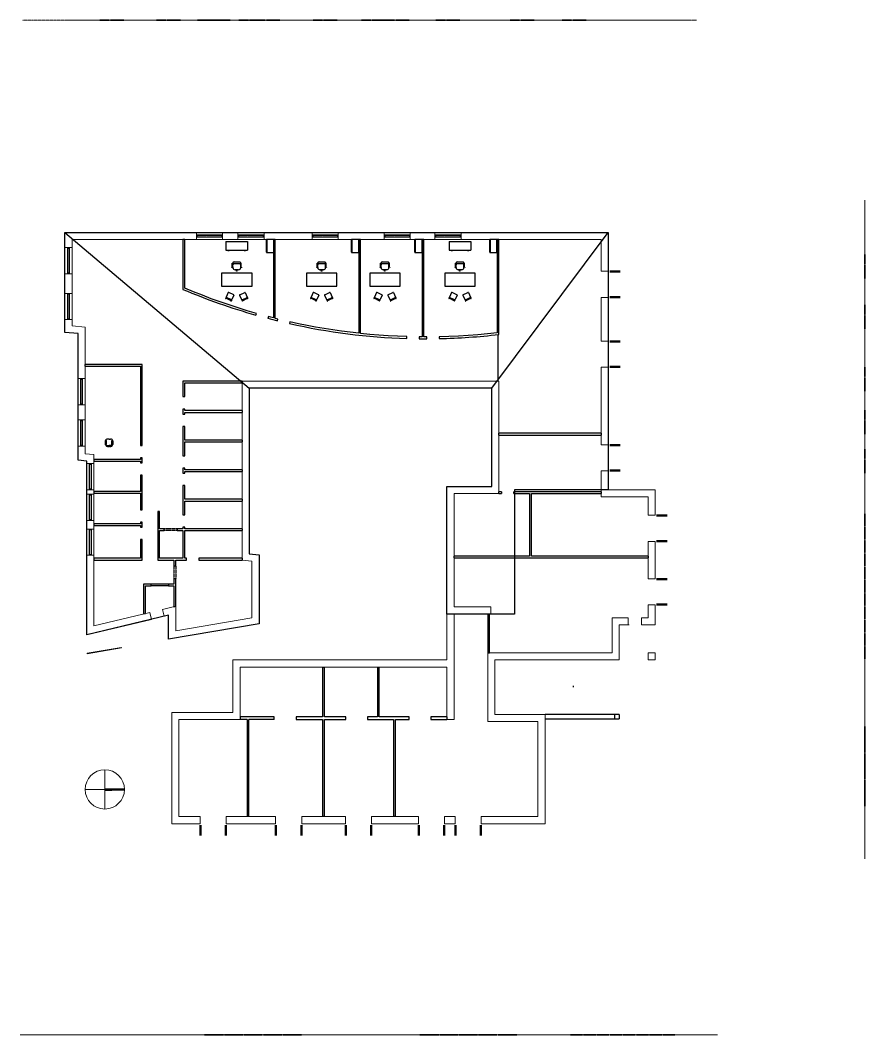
# Model space of a CAD drawing. Header units: inches. Extents: x -3048 to 2593, y -3508 to 2302.
# Drawn here: x -1662 to 660, y -487 to 2302 of the extents above; entities that cross this region are included whole.
import ezdxf

# ---------------------------------------------------------------- set-up
doc = ezdxf.new("R2010")
doc.units = ezdxf.units.IN
doc.header["$MEASUREMENT"] = 0
doc.linetypes.add('Dash 1_16_', pattern=[0.125, 0.0625, -0.0625])
doc.linetypes.add('Overhead', pattern=[0.15625, 0.09375, -0.0625])
for name, color, linetype, lineweight in [('A-AREA', 32, 'Continuous', 30), ('A-DOOR', 31, 'Continuous', 30), ('A-DOOR-FRAM', 31, 'Continuous', 13), ('A-DOOR-GLAZ', 31, 'Continuous', 50), ('A-FLOR-HRAL', 11, 'Continuous', 9), ('A-GENM', 13, 'Continuous', 30), ('A-GLAZ', 151, 'Continuous', 30), ('A-ROOF', 132, 'Continuous', 13), ('A-ROOF-OTLN', 132, 'Continuous', 9), ('A-WALL', 113, 'Continuous', 13), ('C-NORTH', 7, 'Continuous', 13), ('C-TOPO', 7, 'Dash 1_16_', 9), ('I-FURN', 30, 'Continuous', 30), ('I-WALL', 2, 'Continuous', 30), ('L-SITE-WALL', 31, 'Continuous', 30), ('S-STRS-MBND', 31, 'Continuous', 30)]:
    doc.layers.add(name, color=color, linetype=linetype, lineweight=lineweight)
doc.layers.get('A-DOOR').off()

# ---------------------------------------------------------------- blocks, each defined once
blk = doc.blocks.new('Opening-Arched - 36_ x 84_-103394-Level 1 New')
at = {"layer": 'A-GENM', "linetype": 'Overhead'}
for p, q in [((-18.3, 2.4), (17.7, 2.4)), ((-18.3, -2.4), (17.7, -2.4))]:
    blk.add_line(p, q, dxfattribs=at)
blk = doc.blocks.new('Double-Glass 1 - 72_ x 84_-106700-Level 1 New')
at = {"layer": 'A-DOOR-GLAZ'}
for p, q in [((-35, 42.6), (-35, 13.8)), ((35, 13.8), (35, 42.6))]:
    blk.add_line(p, q, dxfattribs=at)
blk = doc.blocks.new('Golden Proportion - Wood 6_w-135343-Level 1 New')
at = {"layer": 'A-GLAZ', "lineweight": 20}
for p, q in [((-34.8, 3), (-36, 3)), ((-34.8, 1), (-34.8, 3)), ((-32.8, 2.5), (-34.8, 2.5)), ((-34.8, 2.5), (-34.8, 1)), ((-34.8, 1), (-32.8, 1)), ((-33.5, 1), (-34.8, 1)), ((-33.5, -3), (-33.5, 1)), ((-32.8, 1), (-32.8, 2.5)), ((-7.5, 2.5), (-9.5, 2.5)), ((-9.5, 2.5), (-9.5, 1)), ((-9.5, 1), (-7.5, 1)), ((-7.5, 1), (-7.5, 2.5)), ((34.7, 2.5), (32.7, 2.5)), ((32.7, 2.5), (32.7, 1)), ((32.7, 1), (34.7, 1)), ((34.7, 1), (33.5, 1)), ((33.5, 1), (33.5, -3)), ((34.7, 3), (34.7, 1)), ((36, 3), (34.7, 3)), ((34.7, 1), (34.7, 2.5)), ((-36, -3), (-33.5, -3)), ((33.5, -3), (36, -3))]:
    blk.add_line(p, q, dxfattribs=at)
at = {"layer": 'A-GLAZ', "lineweight": 9}
for p, q in [((34.7, 3), (-34.8, 3)), ((-32.8, 2.5), (-9.5, 2.5)), ((-9.5, 1), (-32.8, 1)), ((-7.5, 2.5), (32.7, 2.5)), ((32.7, 1), (-7.5, 1)), ((-33.5, -3), (33.5, -3))]:
    blk.add_line(p, q, dxfattribs=at)
at = {"layer": 'A-GLAZ', "lineweight": 30}
for p, q in [((-9.5, 2), (-32.8, 2)), ((-32.8, 2), (-32.8, 1.5)), ((-32.8, 1.5), (-9.5, 1.5)), ((-9.5, 1.5), (-9.5, 2)), ((32.7, 2), (-7.5, 2)), ((-7.5, 2), (-7.5, 1.5)), ((-7.5, 1.5), (32.7, 1.5)), ((32.7, 1.5), (32.7, 2))]:
    blk.add_line(p, q, dxfattribs=at)
blk = doc.blocks.new('Desk-Executive - Desk-Executive-124460-Level 1 New')
at = {"layer": 'I-FURN', "color": 50}
for p, q in [((-37.1, 18), (-37.1, -18)), ((46.9, 18), (-37.1, 18)), ((46.9, -18), (46.9, 18)), ((-37.1, -18), (46.9, -18))]:
    blk.add_line(p, q, dxfattribs=at)
blk = doc.blocks.new('Chair-Executive - Chair-Executive-124059-Level 1 New')
at = {"layer": 'I-FURN', "color": 50}
for p, q in [((-7.7, 4), (-7.1, 5.9)), ((-7.7, 4), (-5.6, 3.3)), ((-7.1, 5.9), (-5.2, 5.1)), ((-6.9, 2.7), (-6.9, -7.3)), ((-6.9, 2.7), (-5.7, 2.7)), ((-5.7, 2.7), (-5.7, -7.3)), ((-5.6, 3.3), (-5.2, 4.1)), ((-5.2, 5.1), (-5.2, -2.6)), ((0.8, 11.1), (10.3, 11.1)), ((4.6, 14.4), (4.6, 12.1)), ((4.6, 14.4), (6.6, 14.4)), ((4.6, 12.1), (6.6, 12.1)), ((5.3, 12.1), (5.3, 11.1)), ((5.3, 12.1), (5.8, 12.1)), ((5.3, 11.1), (5.8, 11.1)), ((5.8, 12.1), (5.8, 11.1)), ((6.6, 14.4), (6.6, 12.1)), ((16.3, 5.3), (18.2, 5.9)), ((16.3, 5.1), (16.3, -2.6)), ((16.7, 3.3), (16.3, 4.5)), ((18.8, 4), (16.7, 3.3)), ((16.8, 2.7), (16.8, -7.3)), ((18.1, 2.7), (16.8, 2.7)), ((18.1, 2.7), (18.1, -7.3)), ((18.2, 5.9), (18.8, 4)), ((-6.9, -7.3), (-5.7, -7.3)), ((-4.9, -8.7), (-4.9, -7)), ((-3.9, -9.7), (15, -9.7)), ((-1.6, -10.9), (-3.3, -9.7)), ((-2.9, -5), (14, -5)), ((-0.8, -9.7), (-1.6, -10.9)), ((11.9, -9.7), (12.7, -10.9)), ((12.7, -10.9), (14.3, -9.7)), ((16, -8.7), (16, -7)), ((18.1, -7.3), (16.8, -7.3))]:
    blk.add_line(p, q, dxfattribs=at)
for centre, radius, start, end in [((0.8, 5.1), 6, 90, 180), ((10.3, 5.1), 6, 0, 90), ((1.8, -2.6), 7, 180, 206.1658), ((-2.9, -7), 2, 90, 180), ((-3.9, -8.7), 0.993, 180, 270), ((14, -7), 2, 0, 90), ((15, -8.7), 0.993, 270, 0), ((9.3, -2.6), 7, 333.8316, 0)]:
    blk.add_arc(centre, radius, start, end, dxfattribs=at)
blk = doc.blocks.new('Chair-Breuer - Chair-Breuer-124905-Level 1 New')
at = {"layer": 'I-FURN', "color": 50}
for p, q in [((-8.5, 8.5), (-8.5, -5)), ((-7.5, 9.5), (7.5, 9.5)), ((8.5, 8.5), (8.5, -5)), ((-8.5, -6.9), (-8.5, -8.2)), ((-8, -6.4), (8, -6.4)), ((-8, -8.7), (8, -8.7)), ((-7.5, -6), (7.5, -6)), ((8.5, -6.9), (8.5, -8.2))]:
    blk.add_line(p, q, dxfattribs=at)
for centre, radius, start, end in [((-7.5, 8.5), 1, 90, 180), ((7.5, 8.5), 1, 0, 90), ((-8, -9.1), 0.593, 360, 180), ((-8, -9.1), 0.593, 180, 360), ((-7.5, -5), 1, 180, 270), ((-8, -6.9), 0.5, 90, 180), ((-8, -8.2), 0.5, 180, 270), ((8, -9.1), 0.593, 360, 180), ((8, -9.1), 0.593, 180, 360), ((7.5, -5), 1, 270, 360), ((8, -6.9), 0.5, 0, 90), ((8, -8.2), 0.5, 270, 0)]:
    blk.add_arc(centre, radius, start, end, dxfattribs=at)
blk = doc.blocks.new('Chair-Breuer - Chair-Breuer-125046-Level 1 New')
at = {"layer": 'I-FURN', "color": 50}
for p, q in [((-8.5, 6.9), (-8.5, 8.2)), ((-8.5, -8.5), (-8.5, 5)), ((-8, 8.7), (8, 8.7)), ((-8, 6.4), (8, 6.4)), ((-7.5, 6), (7.5, 6)), ((8.5, 6.9), (8.5, 8.2)), ((8.5, -8.5), (8.5, 5)), ((-7.5, -9.5), (7.5, -9.5))]:
    blk.add_line(p, q, dxfattribs=at)
for centre, radius, start, end in [((-8, 9.1), 0.593, 0, 180), ((-8, 9.1), 0.593, 180, 0), ((-8, 8.2), 0.5, 90, 180), ((-8, 6.9), 0.5, 180, 270), ((-7.5, 5), 1, 90, 180), ((8, 9.1), 0.593, 0, 180), ((8, 9.1), 0.593, 180, 0), ((7.5, 5), 1, 0, 90), ((8, 8.2), 0.5, 360, 90), ((8, 6.9), 0.5, 270, 360), ((-7.5, -8.5), 1, 180, 270), ((7.5, -8.5), 1, 270, 360)]:
    blk.add_arc(centre, radius, start, end, dxfattribs=at)
blk = doc.blocks.new('Cabinet File - Lateral 4 Drawer - 36_ x 20_ x 48_-125858-Level 1 New')
at = {"layer": 'I-FURN', "color": 50}
for p, q in [((-25.1, -26.8), (-25.1, -46.8)), ((10.9, -26.8), (-25.1, -26.8)), ((10.9, -46.8), (10.9, -26.8)), ((-25.1, -46.8), (10.9, -46.8)), ((-24.3, -46), (10.2, -46)), ((-24.3, -46.8), (-24.3, -46)), ((10.2, -46.8), (-24.3, -46.8)), ((10.2, -46), (10.2, -46.8))]:
    blk.add_line(p, q, dxfattribs=at)
blk = doc.blocks.new('Credenza - 60_ x 24_-125565-Level 1 New')
at = {"layer": 'I-FURN', "color": 50}
for p, q in [((-27.7, 12.2), (-27.7, -11.8)), ((-27.7, 12.2), (32.3, 12.2)), ((32.3, 12.2), (32.3, -11.8)), ((-27.7, -11.8), (32.3, -11.8)), ((-22.2, -12.1), (-21.9, -12.1)), ((-22.2, -13.1), (-22.2, -12.1)), ((-18.2, -13.1), (-22.2, -13.1)), ((-21.9, -12.1), (-21.9, -12.8)), ((-21.9, -12.8), (-18.4, -12.8)), ((-18.4, -12.1), (-18.2, -12.1)), ((-18.4, -12.8), (-18.4, -12.1)), ((-18.2, -12.1), (-18.2, -13.1)), ((22.8, -12.1), (23.1, -12.1)), ((22.8, -13.1), (22.8, -12.1)), ((26.8, -13.1), (22.8, -13.1)), ((23.1, -12.1), (23.1, -12.8)), ((23.1, -12.8), (26.6, -12.8)), ((26.6, -12.1), (26.8, -12.1)), ((26.6, -12.8), (26.6, -12.1)), ((26.8, -12.1), (26.8, -13.1))]:
    blk.add_line(p, q, dxfattribs=at)
blk = doc.blocks.new('OfficeChair - OfficeChair-132399-Level 1 New')
at = {"layer": 'I-FURN', "color": 50}
for p, q in [((-10.6, -5.7), (-10.6, 4.3)), ((-10.6, 4.3), (-7.5, 4.3)), ((-9, 7.3), (0, 7.3)), ((-7.5, 4.3), (-7.5, -5.9)), ((-2, 10.6), (0, 10.6)), ((2, 10.6), (0, 10.6)), ((9, 7.3), (0, 7.3)), ((10.6, 4.3), (7.5, 4.3)), ((7.5, 4.3), (7.5, -5.9)), ((10.6, -5.7), (10.6, 4.3)), ((-7.5, -5.9), (-10.6, -5.9)), ((0, -10.4), (-4, -10.4)), ((0, -10.4), (4, -10.4)), ((7.5, -5.9), (10.6, -5.9))]:
    blk.add_line(p, q, dxfattribs=at)
for centre, radius, start, end in [((-2, 1.6), 9, 90, 162.9101), ((2, 1.6), 9, 17.0899, 90), ((-4, -3.4), 7, 199.3988, 270), ((4, -3.4), 7, 270, 340.6012)]:
    blk.add_arc(centre, radius, start, end, dxfattribs=at)
blk = doc.blocks.new('Golden Proportion - Wood 6_w-V3-Level 1 New')
at = {"layer": 'A-GLAZ', "lineweight": 20}
for p, q in [((-34.8, 3), (-36, 3)), ((-36, 3), (-36, -3)), ((-34.8, 1), (-34.8, 3)), ((-32.8, 2.5), (-34.8, 2.5)), ((-34.8, 2.5), (-34.8, 1)), ((-34.8, 1), (-32.8, 1)), ((-33.5, 1), (-34.8, 1)), ((-33.5, -3), (-33.5, 1)), ((-32.8, 1), (-32.8, 2.5)), ((-7.5, 2.5), (-9.5, 2.5)), ((-9.5, 2.5), (-9.5, 1)), ((-9.5, 1), (-7.5, 1)), ((-7.5, 1), (-7.5, 2.5)), ((34.7, 2.5), (32.7, 2.5)), ((32.7, 2.5), (32.7, 1)), ((32.7, 1), (34.7, 1)), ((34.7, 1), (33.5, 1)), ((33.5, 1), (33.5, -3)), ((34.7, 3), (34.7, 1)), ((36, 3), (34.7, 3)), ((34.7, 1), (34.7, 2.5)), ((36, -3), (36, 3)), ((-36, -3), (-33.5, -3)), ((33.5, -3), (36, -3))]:
    blk.add_line(p, q, dxfattribs=at)
at = {"layer": 'A-GLAZ', "lineweight": 9}
for p, q in [((34.7, 3), (-34.8, 3)), ((-32.8, 2.5), (-9.5, 2.5)), ((-9.5, 1), (-32.8, 1)), ((-7.5, 2.5), (32.7, 2.5)), ((32.7, 1), (-7.5, 1)), ((-33.5, -3), (33.5, -3))]:
    blk.add_line(p, q, dxfattribs=at)
at = {"layer": 'A-GLAZ', "lineweight": 30}
for p, q in [((-9.5, 2), (-32.8, 2)), ((-32.8, 2), (-32.8, 1.5)), ((-32.8, 1.5), (-9.5, 1.5)), ((-9.5, 1.5), (-9.5, 2)), ((32.7, 2), (-7.5, 2)), ((-7.5, 2), (-7.5, 1.5)), ((-7.5, 1.5), (32.7, 1.5)), ((32.7, 1.5), (32.7, 2))]:
    blk.add_line(p, q, dxfattribs=at)
blk = doc.blocks.new('Opening-Arched - 48_ x 84_-104209-Level 1 New')
at = {"layer": 'A-GENM', "color": 50, "lineweight": 30}
for p, q in [((-24.3, 2.4), (23.7, 2.4)), ((-24.3, -2.4), (23.7, -2.4))]:
    blk.add_line(p, q, dxfattribs=at)
blk = doc.blocks.new('Double-Glass 1 - 72_ x 84_-106700-West')
at = {"layer": 'A-DOOR-FRAM', "color": 8}
for p in [(-673.9, 0), (-672.9, 87)]:
    blk.add_line(p, (-673.9, 87), dxfattribs=at)

msp = doc.modelspace()

# ---------------------------------------------------------------- linework, layer by layer
at = {"layer": 'A-AREA'}
for p, q in [((-1539.1, 1719.2), (-1032.3, 1290.7)), ((-365.8, 1290.7), (-45.2, 1719.2)), ((-348.7, 1438.2), (-348.7, 1310.2))]:
    msp.add_line(p, q, dxfattribs=at)
msp.add_lwpolyline([(-1503.1, 1441.1), (-1539.1, 1444.3), (-1539.1, 1719.2), (-45.2, 1719.2), (-45.2, 1011.1), (-302.8, 1011.1), (-302.8, 669.6), (-488.8, 669.6), (-488.8, 1020.2), (-365.8, 1020.2), (-365.8, 1290.7), (-1032.3, 1290.7), (-1032.3, 835.5), (-1005.3, 832.5), (-1005.3, 643), (-1254.1, 600.5), (-1254.1, 666.3), (-1479.1, 612.3), (-1479.1, 1090.3), (-1503.1, 1092.4)], close=True, dxfattribs=at)
at = {"layer": 'A-FLOR-HRAL'}
for p, q in [((-1478.2, 562.2), (-1384.8, 578.1)), ((-1478.2, 562.2), (-1477.8, 560.2)), ((-1477.8, 560.2), (-1383.2, 576.3)), ((-1384.8, 578.1), (-1383.2, 576.3))]:
    msp.add_line(p, q, dxfattribs=at)
at = {"layer": 'A-GLAZ', "extrusion": (0, 1, -1.83697e-16), "elevation": 2302.4}
for points in [[(1417.2, 197.5), (1443.3, 197.5), (1443.3, 159.1), (1417.2, 159.1)], [(1377.1, 197.5), (1414.2, 197.5), (1414.2, 159.1), (1377.1, 159.1)], [(1261.1, 197.5), (1287.1, 197.5), (1287.1, 159.1), (1261.1, 159.1)], [(1221, 197.5), (1258.1, 197.5), (1258.1, 159.1), (1221, 159.1)], [(1148.9, 76.2), (1174.9, 76.2), (1174.9, 37.8), (1148.9, 37.8)], [(1125, 197.5), (1151, 197.5), (1151, 159.1), (1125, 159.1)], [(1108.7, 76.2), (1145.9, 76.2), (1145.9, 37.8), (1108.7, 37.8)], [(1084.9, 197.5), (1122, 197.5), (1122, 159.1), (1084.9, 159.1)], [(1034.7, 76.2), (1060.7, 76.2), (1060.7, 37.8), (1034.7, 37.8)], [(994.6, 76.2), (1031.7, 76.2), (1031.7, 37.8), (994.6, 37.8)], [(988.2, 197.5), (1014.2, 197.5), (1014.2, 159.1), (988.2, 159.1)], [(948.1, 197.5), (985.2, 197.5), (985.2, 159.1), (948.1, 159.1)], [(830.8, 197.5), (856.8, 197.5), (856.8, 159.1), (830.8, 159.1)], [(830.8, 76.2), (856.8, 76.2), (856.8, 37.8), (830.8, 37.8)], [(790.7, 197.5), (827.8, 197.5), (827.8, 159.1), (790.7, 159.1)], [(790.7, 76.2), (827.8, 76.2), (827.8, 37.8), (790.7, 37.8)], [(697.2, 197.5), (723.3, 197.5), (723.3, 159.1), (697.2, 159.1)], [(657.1, 197.5), (694.2, 197.5), (694.2, 159.1), (657.1, 159.1)], [(632.6, 76.2), (658.6, 76.2), (658.6, 37.8), (632.6, 37.8)], [(592.5, 76.2), (629.6, 76.2), (629.6, 37.8), (592.5, 37.8)], [(493.1, 197.5), (519.1, 197.5), (519.1, 159.1), (493.1, 159.1)], [(493.1, 76.2), (519.1, 76.2), (519.1, 37.8), (493.1, 37.8)], [(453, 197.5), (490.1, 197.5), (490.1, 159.1), (453, 159.1)], [(453, 76.2), (490.1, 76.2), (490.1, 37.8), (453, 37.8)], [(289.1, 197.5), (315.1, 197.5), (315.1, 159.1), (289.1, 159.1)], [(249, 197.5), (286.1, 197.5), (286.1, 159.1), (249, 159.1)], [(146, 197.5), (172, 197.5), (172, 159.1), (146, 159.1)], [(105.9, 197.5), (143, 197.5), (143, 159.1), (105.9, 159.1)]]:
    msp.add_lwpolyline(points, close=True, dxfattribs=at)
at = {"layer": 'A-GLAZ', "extrusion": (1, 0, -1.83697e-16), "elevation": 659.8}
for points in [[(1632.6, 157.7), (1658.6, 157.7), (1658.6, 196.3), (1632.6, 196.3)], [(1592.5, 157.7), (1629.6, 157.7), (1629.6, 196.3), (1592.5, 196.3)], [(1493.7, 157.7), (1519.7, 157.7), (1519.7, 196.3), (1493.7, 196.3)], [(1453.6, 157.7), (1490.7, 157.7), (1490.7, 196.3), (1453.6, 196.3)], [(1322.6, 157.7), (1348.6, 157.7), (1348.6, 196.3), (1322.6, 196.3)], [(1282.5, 157.7), (1319.6, 157.7), (1319.6, 196.3), (1282.5, 196.3)], [(1204.6, 157.7), (1230.6, 157.7), (1230.6, 196.3), (1204.6, 196.3)], [(1164.5, 157.7), (1201.6, 157.7), (1201.6, 196.3), (1164.5, 196.3)], [(1097.1, 157.7), (1123.1, 157.7), (1123.1, 196.3), (1097.1, 196.3)], [(1057, 157.7), (1094.1, 157.7), (1094.1, 196.3), (1057, 196.3)], [(911.7, 289.9), (944.8, 289.9), (944.8, 307.4), (911.7, 307.4)], [(875.2, 289.9), (908.3, 289.9), (908.3, 307.4), (875.2, 307.4)], [(838.7, 289.9), (871.8, 289.9), (871.8, 307.4), (838.7, 307.4)], [(802.3, 289.9), (835.3, 289.9), (835.3, 307.4), (802.3, 307.4)], [(765.8, 289.9), (798.9, 289.9), (798.9, 307.4), (765.8, 307.4)], [(729.3, 289.9), (762.4, 289.9), (762.4, 307.4), (729.3, 307.4)], [(692.8, 289.9), (725.9, 289.9), (725.9, 307.4), (692.8, 307.4)], [(656.3, 289.9), (689.4, 289.9), (689.4, 307.4), (656.3, 307.4)], [(619.9, 289.9), (652.9, 289.9), (652.9, 307.4), (619.9, 307.4)], [(583.4, 289.9), (616.5, 289.9), (616.5, 307.4), (583.4, 307.4)], [(546.9, 289.9), (580, 289.9), (580, 307.4), (546.9, 307.4)], [(288.8, 158.9), (360.2, 158.9), (360.2, 206.1), (288.8, 224)], [(216, 158.9), (285.8, 158.9), (285.8, 224.9), (216, 242.3)], [(141.6, 158.9), (213, 158.9), (213, 243), (141.6, 260.9)]]:
    msp.add_lwpolyline(points, close=True, dxfattribs=at)
at = {"layer": 'A-GLAZ', "extrusion": (0, -1, 6.12323e-17), "elevation": 487.1}
for points in [[(-1155.1, 123.1), (-1103.3, 123.1), (-1103.3, 214.2), (-1155.1, 214.2)], [(-1100.3, 123.1), (-1050, 123.1), (-1050, 214.2), (-1100.3, 214.2)], [(-1047, 123.1), (-996.4, 123.1), (-996.4, 214.2), (-1047, 214.2)], [(-993.4, 123.1), (-943.1, 123.1), (-943.1, 214.2), (-993.4, 214.2)], [(-940.1, 123.1), (-888.3, 123.1), (-888.3, 214.2), (-940.1, 214.2)], [(-563.4, 123.1), (-511.5, 123.1), (-511.5, 214.2), (-563.4, 214.2)], [(-508.5, 123.1), (-458.2, 123.1), (-458.2, 214.2), (-508.5, 214.2)], [(-455.2, 123.1), (-404.6, 123.1), (-404.6, 214.2), (-455.2, 214.2)], [(-401.6, 123.1), (-351.3, 123.1), (-351.3, 214.2), (-401.6, 214.2)], [(-348.3, 123.1), (-296.5, 123.1), (-296.5, 214.2), (-348.3, 214.2)], [(-149.3, 289.9), (-116.2, 289.9), (-116.2, 307.4), (-149.3, 307.4)], [(-113, 289.9), (-79.9, 289.9), (-79.9, 307.4), (-113, 307.4)], [(-76.7, 289.9), (-43.7, 289.9), (-43.7, 307.4), (-76.7, 307.4)], [(-40.3, 289.9), (-7.2, 289.9), (-7.2, 307.4), (-40.3, 307.4)], [(-4, 289.9), (29.1, 289.9), (29.1, 307.4), (-4, 307.4)], [(32.3, 289.9), (65.3, 289.9), (65.3, 307.4), (32.3, 307.4)], [(68.5, 289.9), (101.6, 289.9), (101.6, 307.4), (68.5, 307.4)], [(104.8, 289.9), (137.9, 289.9), (137.9, 307.4), (104.8, 307.4)]]:
    msp.add_lwpolyline(points, close=True, dxfattribs=at)
at = {"layer": 'A-ROOF', "extrusion": (0, 1, -1.83697e-16)}
for p, q in [((-335.9, 2302.4, 330.5), (-302.8, 2302.4, 372.1)), ((-302.8, 2302.4, 360.1), (-326.3, 2302.4, 330.5)), ((84, 2302.4, 633.4), (-302.8, 2302.4, 657.3)), ((83.8, 2302.4, 519.3), (-302.8, 2302.4, 543.4)), ((-302.6, 2302.4, 546.3), (84, 2302.4, 522.2)), ((83.9, 2302.4, 432), (171.3, 2302.4, 322.8)), ((171.3, 2302.4, 310.8), (83.9, 2302.4, 420.1)), ((171.3, 2302.4, 322.8), (171.3, 2302.4, 310.8))]:
    msp.add_line(p, q, dxfattribs=at)
at = {"layer": 'A-ROOF', "extrusion": (1, 0, -1.83697e-16)}
for p, q in [((659.8, 1807.9), (659.8, -3.1)), ((659.8, 1011.1, 519), (659.8, 1011.1, 546.1)), ((659.8, 1011.1, 546.1), (659.8, 963.5, 546.1)), ((659.8, 963.5, 522), (659.8, 1011.1, 522)), ((659.8, 978.5, 322.8), (659.8, 978.5, 432)), ((659.8, 978.5, 432), (659.8, 650.2, 432)), ((659.8, 963.5, 546.1), (659.8, 925.1, 525.2)), ((659.8, 925.1, 501.1), (659.8, 963.5, 522)), ((659.8, 963.5, 546.1), (659.8, 963.5, 519)), ((659.8, 925.1, 525.2), (659.8, 925.1, 522.2)), ((659.8, 925.1, 522.2), (659.8, 924.3, 516.7)), ((659.8, 913.4, 491.7), (659.8, 925.1, 491.7)), ((659.8, 925.1, 491.7), (659.8, 925.1, 498.1)), ((659.8, 925.1, 498.1), (659.8, 924.2, 492.6)), ((659.8, 925.1, 498.1), (659.8, 925.1, 522.2)), ((659.8, 924.3, 516.7), (659.8, 914.1, 516.7)), ((659.8, 924.3, 516.7), (659.8, 924.1, 492.6)), ((659.8, 924.2, 492.6), (659.8, 914.3, 492.6)), ((659.8, 914.3, 492.6), (659.8, 913.4, 498.1)), ((659.8, 914.1, 516.7), (659.8, 914.3, 492.6)), ((659.8, 914.1, 516.7), (659.8, 913.4, 522.2)), ((659.8, 913.4, 522.2), (659.8, 913.4, 525.2)), ((659.8, 913.4, 525.2), (659.8, 650.2, 657.1)), ((659.8, 650.2, 633.2), (659.8, 913.4, 501.1)), ((659.8, 913.4, 522.2), (659.8, 913.4, 491.7)), ((659.8, 650.2, 432), (659.8, 520.5, 322.8)), ((659.8, 650.2, 657.1), (659.8, 650.2, 630.2)), ((659.8, 543.5, 282), (659.8, 520.5, 262.6)), ((659.8, 520.5, 250.7), (659.8, 543.5, 270.1)), ((659.8, 520.5, 250.7), (659.8, 543.5, 250.7)), ((659.8, 520.5, 262.6), (659.8, 520.5, 250.7)), ((659.8, 393.5, 243), (659.8, 393.5, 254.9))]:
    msp.add_line(p, q, dxfattribs=at)
at = {"layer": 'A-ROOF', "extrusion": (0, -1, 6.12323e-17)}
for p, q in [((-1661.8, -487.1), (255, -487.1)), ((-1245.2, -487.1, 277.8), (-1539.1, -487.1, 330)), ((-1539.1, -487.1, 330), (-1539.1, -487.1, 318.1)), ((-1539.1, -487.1, 330), (-1245.2, -487.1, 330)), ((-1503.3, -487.1, 311.7), (-1503.3, -487.1, 323.6)), ((-1479.2, -487.1, 307.4), (-1479.2, -487.1, 319.4)), ((-1254.1, -487.1, 267.3), (-1254.1, -487.1, 279.4)), ((-1245.2, -487.1, 265.8), (-1245.2, -487.1, 277.8)), ((-1245.2, -487.1, 277.8), (-1245.2, -487.1, 330)), ((-1245.2, -487.1, 330), (-336.3, -487.1, 330)), ((-339.4, -487.1, 326.2), (-1245.2, -487.1, 326.2)), ((-218.8, -487.1, 326.2), (-339.4, -487.1, 326.2)), ((-339.4, -487.1, 326.2), (-302.7, -487.1, 372.1)), ((-302.7, -487.1, 372.1), (-182.6, -487.1, 372.1)), ((-302.4, -487.1, 657.1), (-302.7, -487.1, 654.1)), ((84.1, -487.1, 633.2), (-302.4, -487.1, 657.1)), ((-218.8, -487.1, 314.2), (-218.8, -487.1, 326.2)), ((-182.6, -487.1, 322.8), (-182.6, -487.1, 432)), ((-182.6, -487.1, 432), (83.9, -487.1, 432)), ((83.9, -487.1, 432), (171.4, -487.1, 322.8)), ((83.9, -487.1, 630.2), (84.1, -487.1, 633.2))]:
    msp.add_line(p, q, dxfattribs=at)
at = {"layer": 'A-ROOF', "extrusion": (1, 0, -1.83697e-16), "elevation": 659.8}
for points in [[(1719.2, 318.1), (1011.1, 318.1), (1011.1, 330), (1719.2, 330)], [(978.5, 310.6), (520.5, 310.6), (520.5, 322.8), (978.5, 322.8)], [(459, 226.6), (459, 238.5), (108.5, 326.2), (108.5, 314.2)]]:
    msp.add_lwpolyline(points, close=True, dxfattribs=at)
at = {"layer": 'A-ROOF', "extrusion": (0, -1, 6.12323e-17), "elevation": 487.1}
msp.add_lwpolyline([(-218.8, 314.2), (-1245.2, 314.2)], dxfattribs=at)
for points in [[(-218.8, 250.7), (-152.7, 250.7), (-152.7, 262.6), (-218.8, 262.6)], [(-182.6, 310.6), (171.4, 310.6), (171.4, 322.8), (-182.6, 322.8)]]:
    msp.add_lwpolyline(points, close=True, dxfattribs=at)
at = {"layer": 'A-ROOF-OTLN', "extrusion": (0, 1, -1.83697e-16)}
for p, q in [((-1539.9, 2302.4, 330.2), (-1539.1, 2302.4, 330.2)), ((-1539.1, 2302.4, 318.9), (-1539.9, 2302.4, 318.9)), ((-1539.9, 2302.4, 318.9), (-1539.9, 2302.4, 330.2)), ((-1539.1, 2302.4, 318.8), (-1539.2, 2302.4, 318.8)), ((-1539.2, 2302.4, 318.8), (-1539.2, 2302.4, 318.9)), ((-1539.1, 2302.4, 318.8), (-1539.2, 2302.4, 318.8)), ((-44.5, 2302.4, 330.5), (-1539.1, 2302.4, 330.5)), ((-1539.1, 2302.4, 319.2), (-44.5, 2302.4, 319.2)), ((-44.5, 2302.4, 319.2), (-44.5, 2302.4, 330.5))]:
    msp.add_line(p, q, dxfattribs=at)
at = {"layer": 'A-WALL', "extrusion": (0, 1, -1.83697e-16)}
for p, q in [((-1539.1, 2302.4, 318), (-45.2, 2302.4, 318)), ((-1539.1, 2302.4, 330.5), (-1539.1, 2302.4)), ((-302.8, 2302.4, 657.3), (-302.8, 2302.4, 330.5)), ((-45.2, 2302.4, 318), (-45.2, 2302.4)), ((83.8, 2302.4), (84, 2302.4, 633.4)), ((83.8, 2302.4, 120.1), (141.2, 2302.4, 120.1)), ((141.2, 2302.4, 120.1), (141.2, 2302.4, 348.5))]:
    msp.add_line(p, q, dxfattribs=at)
at = {"layer": 'A-WALL'}
for p, q in [((-45.2, 1719.2), (-1539.1, 1719.2)), ((-1539.1, 1719.2), (-1539.1, 1444.3)), ((-1177.6, 1699.7), (-1177.6, 1719.2)), ((-1105.6, 1719.2), (-1105.6, 1699.7)), ((-1063.6, 1699.7), (-1063.6, 1719.2)), ((-991.6, 1719.2), (-991.6, 1699.7)), ((-859.5, 1699.7), (-859.5, 1719.2)), ((-787.5, 1719.2), (-787.5, 1699.7)), ((-661.5, 1699.7), (-661.5, 1719.2)), ((-589.5, 1719.2), (-589.5, 1699.7)), ((-522, 1699.7), (-522, 1719.2)), ((-450, 1719.2), (-450, 1699.7)), ((-45.2, 1612.4), (-45.2, 1719.2)), ((-1539.1, 1677.4), (-1519.6, 1677.4)), ((-1519.6, 1462.2), (-1519.6, 1699.7)), ((-1519.6, 1699.7), (-64.7, 1699.7)), ((-64.7, 1699.7), (-64.7, 1612.4)), ((-1519.6, 1605.4), (-1539.1, 1605.4)), ((-64.7, 1612.4), (-45.2, 1612.4)), ((-1539.1, 1551.4), (-1519.6, 1551.4)), ((-45.2, 1540.4), (-64.7, 1540.4)), ((-64.7, 1540.4), (-64.7, 1420.4)), ((-45.2, 1420.4), (-45.2, 1540.4)), ((-1519.6, 1479.4), (-1539.1, 1479.4)), ((-1483.6, 1459), (-1519.6, 1462.2)), ((-1483.6, 1110.2), (-1483.6, 1459)), ((-1539.1, 1444.3), (-1503.1, 1441.1)), ((-1503.1, 1441.1), (-1503.1, 1092.4)), ((-64.7, 1420.4), (-45.2, 1420.4)), ((-45.2, 1348.4), (-64.7, 1348.4)), ((-64.7, 1348.4), (-64.7, 1135.1)), ((-45.2, 1135.1), (-45.2, 1348.4)), ((-1503.1, 1317.4), (-1483.6, 1317.4)), ((-1051.8, 1310.2), (-1051.8, 818.1)), ((-346.3, 1310.2), (-1051.8, 1310.2)), ((-1032.3, 835.5), (-1032.3, 1290.7)), ((-1032.3, 1290.7), (-365.8, 1290.7)), ((-365.8, 1290.7), (-365.8, 1020.2)), ((-346.3, 1000.7), (-346.3, 1310.2)), ((-1483.6, 1245.4), (-1503.1, 1245.4)), ((-1503.1, 1203.4), (-1483.6, 1203.4)), ((-1483.6, 1131.4), (-1503.1, 1131.4)), ((-64.7, 1135.1), (-45.2, 1135.1)), ((-1503.1, 1092.4), (-1479.1, 1090.3)), ((-1459.6, 1108.1), (-1483.6, 1110.2)), ((-1479.1, 1090.3), (-1479.1, 612.3)), ((-1459.6, 637), (-1459.6, 1108.1)), ((-1479.1, 1083.3), (-1459.6, 1083.3)), ((-45.2, 1063.1), (-64.7, 1063.1)), ((-64.7, 1063.1), (-64.7, 991.6)), ((-45.2, 1011.1), (-45.2, 1063.1)), ((-1459.6, 1011.3), (-1479.1, 1011.3)), ((-365.8, 1020.2), (-488.8, 1020.2)), ((-488.8, 1020.2), (-488.8, 543.3)), ((83.8, 1011.1), (-45.2, 1011.1)), ((83.8, 941.3), (83.8, 1011.1)), ((-1479.1, 999.3), (-1459.6, 999.3)), ((-469.3, 1000.7), (-346.3, 1000.7)), ((-469.3, 689.1), (-469.3, 1000.7)), ((-64.7, 991.6), (64.3, 991.6)), ((64.3, 991.6), (64.3, 941.3)), ((-1459.6, 927.3), (-1479.1, 927.3)), ((64.3, 941.3), (83.8, 941.3)), ((-1479.1, 903.3), (-1459.6, 903.3)), ((83.8, 869.3), (64.3, 869.3)), ((64.3, 869.3), (64.3, 766.8)), ((83.8, 766.8), (83.8, 869.3)), ((-1459.6, 831.3), (-1479.1, 831.3)), ((-1051.8, 818.1), (-1024.8, 815.1)), ((-1005.3, 832.5), (-1032.3, 835.5)), ((-1024.8, 815.1), (-1024.8, 659.5)), ((-1005.3, 643), (-1005.3, 832.5)), ((64.3, 766.8), (83.8, 766.8)), ((-1305.6, 674), (-1459.6, 637)), ((-1301, 655.1), (-1305.6, 674)), ((-1234.6, 691), (-1270.5, 682.4)), ((-1270.5, 682.4), (-1266, 663.5)), ((-1234.6, 623.6), (-1234.6, 691)), ((-368.5, 689.1), (-469.3, 689.1)), ((-469.3, 379.5), (-469.3, 669.6)), ((-469.3, 669.6), (-368.5, 669.6)), ((-368.5, 669.6), (-368.5, 689.1)), ((83.8, 694.8), (64.3, 694.8)), ((64.3, 694.8), (64.3, 659.1)), ((83.8, 639.6), (83.8, 694.8)), ((-1479.1, 612.3), (-1301, 655.1)), ((-1266, 663.5), (-1254.1, 666.3)), ((-1254.1, 666.3), (-1254.1, 600.5)), ((-1254.1, 600.5), (-1005.3, 643)), ((-1024.8, 659.5), (-1234.6, 623.6)), ((-34.5, 659.1), (-34.5, 562.8)), ((9.8, 659.1), (-34.5, 659.1)), ((9.8, 639.6), (9.8, 659.1)), ((64.3, 659.1), (45.8, 659.1)), ((45.8, 639.6), (45.8, 659.1)), ((-15, 639.6), (11.8, 639.6)), ((-15, 543.3), (-15, 639.6)), ((45.8, 639.6), (83.8, 639.6)), ((-376.5, 562.8), (-376.5, 373.8)), ((-34.5, 562.8), (-376.5, 562.8)), ((-1077.1, 543.3), (-1077.1, 399)), ((-488.8, 543.3), (-1077.1, 543.3)), ((-357, 393.3), (-357, 543.3)), ((-357, 543.3), (-15, 543.3)), ((-1057.6, 379.5), (-1057.6, 523.8)), ((-1057.6, 523.8), (-488.8, 523.8)), ((-488.8, 523.8), (-488.8, 379.5)), ((-1077.1, 399), (-1245.1, 399)), ((-1245.1, 399), (-1245.1, 93.2)), ((-219, 393.3), (-357, 393.3)), ((-219, 93.2), (-219, 393.3)), ((-1225.6, 379.5), (-1057.6, 379.5)), ((-1225.6, 112.7), (-1225.6, 379.5)), ((-488.8, 379.5), (-469.3, 379.5)), ((-376.5, 373.8), (-238.5, 373.8)), ((-238.5, 373.8), (-238.5, 112.7)), ((-1167.7, 112.7), (-1225.6, 112.7)), ((-1167.7, 93.2), (-1167.7, 112.7)), ((-960.1, 112.7), (-1095.7, 112.7)), ((-1095.7, 112.7), (-1095.7, 93.2)), ((-960.1, 93.2), (-960.1, 112.7)), ((-768.1, 112.7), (-888.1, 112.7)), ((-888.1, 112.7), (-888.1, 93.2)), ((-768.1, 93.2), (-768.1, 112.7)), ((-567.1, 112.7), (-696.1, 112.7)), ((-696.1, 112.7), (-696.1, 93.2)), ((-567.1, 93.2), (-567.1, 112.7)), ((-466.5, 112.7), (-495.1, 112.7)), ((-495.1, 112.7), (-495.1, 93.2)), ((-466.5, 93.2), (-466.5, 112.7)), ((-238.5, 112.7), (-394.5, 112.7)), ((-394.5, 112.7), (-394.5, 93.2)), ((-1245.1, 93.2), (-1167.7, 93.2)), ((-1095.7, 93.2), (-960.1, 93.2)), ((-888.1, 93.2), (-768.1, 93.2)), ((-696.1, 93.2), (-567.1, 93.2)), ((-495.1, 93.2), (-466.5, 93.2)), ((-394.5, 93.2), (-219, 93.2))]:
    msp.add_line(p, q, dxfattribs=at)
at = {"layer": 'A-WALL', "extrusion": (1, 0, -1.83697e-16)}
for p, q in [((659.8, 1719.2), (659.8, 1719.2, 318.1)), ((659.8, 1011.1), (659.8, 1011.1, 519)), ((659.8, 963.5, 519), (659.8, 1011.1, 519)), ((659.8, 925.1, 498.1), (659.8, 963.5, 519)), ((659.8, 543.5, 119.9), (659.8, 948.4, 119.9)), ((659.8, 948.4, 119.9), (659.8, 948.4, 310.6)), ((659.8, 543.5, 286.7), (659.8, 948.4, 286.7)), ((659.8, 650.2, 630.2), (659.8, 913.4, 498.1)), ((659.8, 650.2, 630.2), (659.8, 650.2, 432)), ((659.8, 639.7), (659.8, 639.7, 119.9)), ((659.8, 562.9, 119.9), (659.8, 562.9)), ((659.8, 543.5), (659.8, 543.5, 310.6)), ((659.8, 459, 121), (659.8, 459, 226.6)), ((659.8, 381.4, 66.6), (659.8, 393.5, 66.6)), ((659.8, 393.5, 66.6), (659.8, 393.5)), ((659.8, 381.4, 119.9), (659.8, 393.5, 119.9)), ((659.8, 393.5, 119.9), (659.8, 393.5, 66.6)), ((659.8, 393.5, 119.9), (659.8, 393.5, 243)), ((659.8, 381.4), (659.8, 381.4, 66.6)), ((659.8, 381.4, 66.6), (659.8, 381.4, 119.9)), ((659.8, 108.5), (659.8, 108.5, 314.2))]:
    msp.add_line(p, q, dxfattribs=at)
at = {"layer": 'A-WALL', "extrusion": (0, -1, 6.12323e-17)}
for p, q in [((-1539.1, -487.1), (-1539.1, -487.1, 318.1)), ((-1245.2, -487.1, 265.8), (-1539.1, -487.1, 318.1)), ((-1503.3, -487.1), (-1503.3, -487.1, 311.7)), ((-1479.2, -487.1, 307.4), (-1479.2, -487.1)), ((-1254.3, -487.1, 43.9), (-1254.1, -487.1, 267.3)), ((-1245.2, -487.1, 265.8), (-1245.2, -487.1, 50.1)), ((-302.7, -487.1, 372.1), (-302.7, -487.1, 654.1)), ((-302.7, -487.1, 654.1), (83.9, -487.1, 630.2)), ((-218.8, -487.1), (-218.8, -487.1, 314.2)), ((-218.8, -487.1, 226.8), (-152.7, -487.1, 226.8)), ((-26.6, -487.1, 66.6), (-218.8, -487.1, 119.9)), ((-152.7, -487.1, 226.8), (-152.7, -487.1, 310.6)), ((-152.7, -487.1, 286.7), (141.3, -487.1, 286.7)), ((-14.9, -487.1, 66.6), (-26.6, -487.1, 66.6)), ((64.5, -487.1, 119.9), (-14.9, -487.1, 119.9)), ((-14.9, -487.1, 119.9), (-14.9, -487.1)), ((64.5, -487.1), (64.5, -487.1, 119.9)), ((141.3, -487.1, 119.9), (83.9, -487.1, 119.9)), ((83.9, -487.1, 119.9), (83.9, -487.1)), ((83.9, -487.1, 630.2), (83.9, -487.1, 432)), ((141.3, -487.1, 310.6), (141.3, -487.1, 119.9))]:
    msp.add_line(p, q, dxfattribs=at)
at = {"layer": 'A-WALL', "extrusion": (0, 1, -1.83697e-16), "elevation": 2302.4}
for points in [[(1374.1, 200.5), (1446.2, 200.5), (1446.2, 156.2), (1374.1, 156.2)], [(1218, 200.5), (1290.1, 200.5), (1290.1, 156.2), (1218, 156.2)], [(1105.8, 79.1), (1177.9, 79.1), (1177.9, 34.8), (1105.8, 34.8)], [(1081.9, 200.5), (1154, 200.5), (1154, 156.2), (1081.9, 156.2)], [(991.6, 79.1), (1063.7, 79.1), (1063.7, 34.8), (991.6, 34.8)], [(945.1, 200.5), (1017.2, 200.5), (1017.2, 156.2), (945.1, 156.2)], [(787.7, 200.5), (859.8, 200.5), (859.8, 156.2), (787.7, 156.2)], [(787.7, 79.1), (859.8, 79.1), (859.8, 34.8), (787.7, 34.8)], [(654.1, 200.5), (726.2, 200.5), (726.2, 156.2), (654.1, 156.2)], [(589.5, 79.1), (661.6, 79.1), (661.6, 34.8), (589.5, 34.8)], [(450, 200.5), (522.1, 200.5), (522.1, 156.2), (450, 156.2)], [(450, 79.1), (522.1, 79.1), (522.1, 34.8), (450, 34.8)], [(246, 200.5), (318.1, 200.5), (318.1, 156.2), (246, 156.2)], [(102.9, 200.5), (175, 200.5), (175, 156.2), (102.9, 156.2)]]:
    msp.add_lwpolyline(points, close=True, dxfattribs=at)
at = {"layer": 'A-WALL', "extrusion": (1, 0, -1.83697e-16), "elevation": 659.8}
for points in [[(1589.5, 154.7), (1661.6, 154.7), (1661.6, 199.3), (1589.5, 199.3)], [(1450.6, 154.7), (1522.7, 154.7), (1522.7, 199.3), (1450.6, 199.3)], [(1279.5, 154.7), (1351.6, 154.7), (1351.6, 199.3), (1279.5, 199.3)], [(1161.5, 154.7), (1233.6, 154.7), (1233.6, 199.3), (1161.5, 199.3)], [(1054, 154.7), (1126.1, 154.7), (1126.1, 199.3), (1054, 199.3)], [(363.2, 155.9), (138.6, 155.9), (138.6, 264.7), (363.2, 208.4)]]:
    msp.add_lwpolyline(points, close=True, dxfattribs=at)
at = {"layer": 'A-WALL'}
msp.add_lwpolyline([(64.3, 562.8), (64.3, 543.3), (83.8, 543.3), (83.8, 562.8)], close=True, dxfattribs=at)
at = {"layer": 'A-WALL', "extrusion": (0, -1, 6.12323e-17), "elevation": 487.1}
for points in [[(-1158.1, 119.9), (-885.1, 119.9), (-885.1, 217.2), (-1158.1, 217.2)], [(-566.3, 119.9), (-293.3, 119.9), (-293.3, 217.2), (-566.3, 217.2)]]:
    msp.add_lwpolyline(points, close=True, dxfattribs=at)
at = {"layer": 'C-NORTH'}
for p, q in [((-1429.5, 241.4), (-1429.5, 133.4)), ((-1483.5, 187.4), (-1429.5, 187.4))]:
    msp.add_line(p, q, dxfattribs=at)
at = {"layer": 'C-NORTH', "const_width": 6.75}
msp.add_lwpolyline([(-1429.5, 186.6), (-1375.5, 187.4)], dxfattribs=at)
at = {"layer": 'C-NORTH'}
msp.add_circle((-1429.5, 187.4), 54, dxfattribs=at)
at = {"layer": 'C-TOPO', "extrusion": (0, 1, -1.83697e-16)}
msp.add_line((197.3, 2302.4), (-1655.7, 2302.4), dxfattribs=at)
at = {"layer": 'C-TOPO', "extrusion": (0, -1, 6.12323e-17)}
for p, q in [((-1303, -487.1, 4.5), (-1307.7, -487.1, 0.2)), ((-1287.8, -487.1, 17.9), (-1303, -487.1, 4.5)), ((-1245.6, -487.1, 11.9), (-1294.6, -487.1, 11.9)), ((-1267.7, -487.1, 34.1), (-1287.8, -487.1, 17.9)), ((-1245.4, -487.1, 23.9), (-1280.4, -487.1, 23.9)), ((-1254.3, -487.1, 43.9), (-1267.7, -487.1, 34.1)), ((-1245.2, -487.1, 50.1), (-1254.3, -487.1, 43.9)), ((-1245.2, -487.1, 50.1), (-1245.2, -487.1))]:
    msp.add_line(p, q, dxfattribs=at)
at = {"layer": 'I-WALL'}
for p, q in [((-1214.5, 1699.7), (-1214.5, 1562.4)), ((-1209.7, 1699.7), (-1214.5, 1699.7)), ((-1209.7, 1565.6), (-1209.7, 1699.7)), ((-965.6, 1699.7), (-965.6, 1483.9)), ((-960.7, 1699.7), (-965.6, 1699.7)), ((-960.7, 1482.6), (-960.7, 1699.7)), ((-731.3, 1699.7), (-731.3, 1441.7)), ((-726.4, 1699.7), (-731.3, 1699.7)), ((-726.4, 1441.2), (-726.4, 1699.7)), ((-557.3, 1699.7), (-557.3, 1431.7)), ((-552.4, 1699.7), (-557.3, 1699.7)), ((-552.4, 1431.6), (-552.4, 1699.7)), ((-351.1, 1699.7), (-351.1, 1442.8)), ((-346.3, 1699.7), (-351.1, 1699.7)), ((-346.3, 1438.4), (-346.3, 1699.7)), ((-1013.9, 1491.8), (-1012.6, 1496.5)), ((-979.8, 1487.5), (-981.1, 1482.8)), ((-954.6, 1476.1), (-953.5, 1480.9)), ((-920.4, 1473.1), (-921.5, 1468.3)), ((-701, 1438.7), (-726.4, 1441.2)), ((-675.6, 1436.5), (-701, 1438.7)), ((-650.1, 1434.8), (-675.6, 1436.5)), ((-624.7, 1433.4), (-650.1, 1434.8)), ((-599.2, 1432.5), (-624.7, 1433.4)), ((-599.3, 1427.6), (-599.2, 1432.5)), ((-565.2, 1431.7), (-565.3, 1426.9)), ((-544.4, 1426.8), (-544.5, 1431.6)), ((-483.9, 1432.8), (-510.5, 1432)), ((-510.5, 1432), (-510.4, 1427.1)), ((-457.3, 1433.9), (-483.9, 1432.8)), ((-430.7, 1435.5), (-457.3, 1433.9)), ((-404.1, 1437.5), (-430.7, 1435.5)), ((-377.6, 1440), (-404.1, 1437.5)), ((-351.1, 1442.8), (-377.6, 1440)), ((-1326.7, 1355.8), (-1483.6, 1355.8)), ((-1483.6, 1350.9), (-1483.6, 1355.8)), ((-1483.6, 1350.9), (-1331.6, 1350.9)), ((-1331.6, 1350.9), (-1331.6, 1133.6)), ((-1326.7, 1133.6), (-1326.7, 1355.8)), ((-1214.5, 1310.2), (-1214.5, 1267.5)), ((-1051.8, 1310.2), (-1214.5, 1310.2)), ((-1209.7, 1267.5), (-1209.7, 1305.3)), ((-1209.7, 1305.3), (-1051.8, 1305.3)), ((-1051.8, 1310.2), (-1051.8, 1305.3)), ((-1214.5, 1267.5), (-1209.7, 1267.5)), ((-1209.7, 1233.5), (-1214.5, 1233.5)), ((-1214.5, 1233.5), (-1214.5, 1219.5)), ((-1209.7, 1229), (-1209.7, 1233.5)), ((-1051.8, 1229), (-1209.7, 1229)), ((-1051.8, 1229), (-1051.8, 1224.1)), ((-1214.5, 1219.5), (-1209.7, 1219.5)), ((-1209.7, 1219.5), (-1209.7, 1224.1)), ((-1209.7, 1224.1), (-1051.8, 1224.1)), ((-1209.7, 1185.5), (-1214.5, 1185.5)), ((-1214.5, 1185.5), (-1214.5, 1105.1)), ((-1209.7, 1147.8), (-1209.7, 1185.5)), ((-1051.8, 1147.8), (-1209.7, 1147.8)), ((-1051.8, 1147.8), (-1051.8, 1142.9)), ((-64.7, 1166.8), (-346.3, 1166.8)), ((-346.3, 1161.9), (-346.3, 1166.8)), ((-346.3, 1161.9), (-64.7, 1161.9)), ((-64.7, 1166.8), (-64.7, 1161.9)), ((-1331.6, 1133.6), (-1326.7, 1133.6)), ((-1209.7, 1105.1), (-1209.7, 1142.9)), ((-1209.7, 1142.9), (-1051.8, 1142.9)), ((-1331.6, 1095), (-1459.6, 1095)), ((-1459.6, 1095), (-1459.6, 1090.1)), ((-1459.6, 1090.1), (-1331.6, 1090.1)), ((-1326.7, 1099.6), (-1331.6, 1099.6)), ((-1331.6, 1099.6), (-1331.6, 1095)), ((-1331.6, 1090.1), (-1331.6, 1085.6)), ((-1326.7, 1085.6), (-1326.7, 1099.6)), ((-1214.5, 1105.1), (-1209.7, 1105.1)), ((-1331.6, 1085.6), (-1326.7, 1085.6)), ((-1209.7, 1071.1), (-1214.5, 1071.1)), ((-1214.5, 1071.1), (-1214.5, 1057.1)), ((-1209.7, 1066.6), (-1209.7, 1071.1)), ((-1051.8, 1066.6), (-1209.7, 1066.6)), ((-1209.7, 1057.1), (-1209.7, 1061.7)), ((-1209.7, 1061.7), (-1051.8, 1061.7)), ((-1051.8, 1066.6), (-1051.8, 1061.7)), ((-1326.7, 1051.6), (-1331.6, 1051.6)), ((-1331.6, 1051.6), (-1331.6, 1006.6)), ((-1326.7, 956.3), (-1326.7, 1051.6)), ((-1214.5, 1057.1), (-1209.7, 1057.1)), ((-1331.6, 1006.6), (-1459.6, 1006.6)), ((-1459.6, 1006.6), (-1459.6, 1001.7)), ((-1209.7, 1023.1), (-1214.5, 1023.1)), ((-1214.5, 1023.1), (-1214.5, 942.7)), ((-1209.7, 985.4), (-1209.7, 1023.1)), ((-339, 1005.5), (-346.3, 1005.5)), ((-346.3, 1000.7), (-346.3, 1005.5)), ((-339, 1005.5), (-339, 1000.7)), ((-64.7, 1005.5), (-305, 1005.5)), ((-305, 1000.7), (-305, 1005.5)), ((-64.7, 1005.5), (-64.7, 1000.7)), ((-1459.6, 1001.7), (-1331.6, 1001.7)), ((-1331.6, 1001.7), (-1331.6, 956.3)), ((-1051.8, 985.4), (-1209.7, 985.4)), ((-1209.7, 942.7), (-1209.7, 980.5)), ((-1209.7, 980.5), (-1051.8, 980.5)), ((-1051.8, 985.4), (-1051.8, 980.5)), ((-346.3, 1000.7), (-339, 1000.7)), ((-305, 1000.7), (-261.5, 1000.7)), ((-261.5, 1000.7), (-261.5, 829.2)), ((-256.6, 829.2), (-256.6, 1000.7)), ((-256.6, 1000.7), (-64.7, 1000.7)), ((-1331.6, 956.3), (-1326.7, 956.3)), ((-1283.6, 951.3), (-1283.6, 818.1)), ((-1278.7, 951.3), (-1283.6, 951.3)), ((-1278.7, 904.2), (-1278.7, 951.3)), ((-1326.7, 922.3), (-1331.6, 922.3)), ((-1331.6, 922.3), (-1331.6, 917.8)), ((-1326.7, 908.3), (-1326.7, 922.3)), ((-1214.5, 942.7), (-1209.7, 942.7)), ((-1331.6, 917.8), (-1459.6, 917.8)), ((-1459.6, 917.8), (-1459.6, 912.9)), ((-1459.6, 912.9), (-1331.6, 912.9)), ((-1331.6, 912.9), (-1331.6, 908.3)), ((-1331.6, 908.3), (-1326.7, 908.3)), ((-1266.1, 904.2), (-1278.7, 904.2)), ((-1278.7, 823), (-1278.7, 899.3)), ((-1278.7, 899.3), (-1266.1, 899.3)), ((-1266.1, 899.3), (-1266.1, 904.2)), ((-1214.5, 904.2), (-1230.1, 904.2)), ((-1230.1, 904.2), (-1230.1, 899.3)), ((-1230.1, 899.3), (-1214.5, 899.3)), ((-1209.7, 908.7), (-1214.5, 908.7)), ((-1214.5, 908.7), (-1214.5, 904.2)), ((-1214.5, 899.3), (-1214.5, 823)), ((-1209.7, 904.2), (-1209.7, 908.7)), ((-1051.8, 904.2), (-1209.7, 904.2)), ((-1209.7, 823), (-1209.7, 899.3)), ((-1209.7, 899.3), (-1051.8, 899.3)), ((-1051.8, 904.2), (-1051.8, 899.3)), ((-1326.7, 874.3), (-1331.6, 874.3)), ((-1331.6, 874.3), (-1331.6, 823)), ((-1326.7, 818.1), (-1326.7, 874.3)), ((-1331.6, 823), (-1459.6, 823)), ((-1459.6, 823), (-1459.6, 818.1)), ((-1459.6, 818.1), (-1326.7, 818.1)), ((-1283.6, 818.1), (-1239.5, 818.1)), ((-1214.5, 823), (-1278.7, 823)), ((-1239.5, 818.1), (-1239.5, 802.5)), ((-1234.6, 818.1), (-1205.1, 818.1)), ((-1234.6, 802.5), (-1234.6, 818.1)), ((-1205.1, 823), (-1209.7, 823)), ((-1205.1, 818.1), (-1205.1, 823)), ((-1051.8, 823), (-1171.1, 823)), ((-1171.1, 823), (-1171.1, 818.1)), ((-1171.1, 818.1), (-1051.8, 818.1)), ((-1051.8, 823), (-1051.8, 818.1)), ((-261.5, 829.2), (-469.3, 829.2)), ((-469.3, 824.3), (-469.3, 829.2)), ((-469.3, 824.3), (64.3, 824.3)), ((64.3, 829.2), (-256.6, 829.2)), ((64.3, 829.2), (64.3, 824.3)), ((-1239.5, 802.5), (-1234.6, 802.5)), ((-1234.6, 766.5), (-1239.5, 766.5)), ((-1239.5, 766.5), (-1239.5, 751.7)), ((-1234.6, 691), (-1234.6, 766.5)), ((-1302.1, 751.7), (-1322.6, 751.7)), ((-1322.6, 751.7), (-1322.6, 669.9)), ((-1317.7, 746.9), (-1302.1, 746.9)), ((-1317.7, 671.1), (-1317.7, 746.9)), ((-1302.1, 746.9), (-1302.1, 751.7)), ((-1239.5, 751.7), (-1254.1, 751.7)), ((-1254.1, 751.7), (-1254.1, 746.9)), ((-1254.1, 746.9), (-1239.5, 746.9)), ((-1239.5, 746.9), (-1239.5, 689.9)), ((-1322.6, 669.9), (-1317.7, 671.1)), ((-1239.5, 689.9), (-1234.6, 691)), ((-376.5, 669.6), (-376.5, 562.8)), ((-371.6, 669.6), (-376.5, 669.6)), ((-371.6, 562.8), (-371.6, 669.6)), ((-376.5, 562.8), (-371.6, 562.8)), ((-830.5, 523.8), (-830.5, 387.2)), ((-830.5, 523.8), (-825.6, 523.8)), ((-825.6, 387.2), (-825.6, 523.8)), ((-680, 523.8), (-680, 387.2)), ((-680, 523.8), (-675.1, 523.8)), ((-675.1, 387.2), (-675.1, 523.8)), ((-963.7, 387.2), (-1057.6, 387.2)), ((-1057.6, 387.2), (-1057.6, 379.5)), ((-1038.2, 379.5), (-1057.6, 379.5)), ((-1038.2, 379.5), (-1038.2, 112.7)), ((-1033.3, 112.7), (-1033.3, 379.5)), ((-963.7, 379.5), (-1033.3, 379.5)), ((-963.7, 379.5), (-963.7, 387.2)), ((-903.7, 387.2), (-903.7, 379.5)), ((-830.5, 387.2), (-903.7, 387.2)), ((-903.7, 379.5), (-830.5, 379.5)), ((-830.5, 379.5), (-830.5, 112.7)), ((-766.8, 387.2), (-825.6, 387.2)), ((-825.6, 112.7), (-825.6, 379.5)), ((-825.6, 379.5), (-766.8, 379.5)), ((-766.8, 379.5), (-766.8, 387.2)), ((-706.8, 387.2), (-706.8, 379.5)), ((-680, 387.2), (-706.8, 387.2)), ((-706.8, 379.5), (-635.5, 379.5)), ((-592.8, 387.2), (-675.1, 387.2)), ((-635.5, 379.5), (-635.5, 112.7)), ((-630.6, 112.7), (-630.6, 379.5)), ((-630.6, 379.5), (-592.8, 379.5)), ((-592.8, 379.5), (-592.8, 387.2)), ((-488.8, 387.2), (-532.8, 387.2)), ((-532.8, 387.2), (-532.8, 379.5)), ((-532.8, 379.5), (-488.8, 379.5)), ((-488.8, 387.2), (-488.8, 379.5)), ((-1033.3, 112.7), (-1038.2, 112.7)), ((-825.6, 112.7), (-830.5, 112.7)), ((-630.6, 112.7), (-635.5, 112.7))]:
    msp.add_line(p, q, dxfattribs=at)
at = {"layer": 'I-WALL', "flags": 128}
for points in [[(-1012.6, 1496.5), (-1037.7, 1503.8), (-1062.6, 1511.5), (-1087.5, 1519.6), (-1112.2, 1528), (-1136.8, 1536.9), (-1161.2, 1546.1), (-1185.5, 1555.7), (-1209.7, 1565.6)], [(-965.6, 1483.9), (-972.7, 1485.7), (-979.8, 1487.5)], [(-953.5, 1480.9), (-957.1, 1481.7), (-960.7, 1482.6)], [(-731.3, 1441.7), (-755.1, 1444.4), (-778.9, 1447.5), (-802.6, 1451), (-826.3, 1454.7), (-849.9, 1458.8), (-873.5, 1463.3), (-897, 1468), (-920.4, 1473.1)], [(-557.3, 1431.7), (-561.2, 1431.7), (-565.2, 1431.7)], [(-544.5, 1431.6), (-548.5, 1431.6), (-552.4, 1431.6)]]:
    msp.add_lwpolyline(points, dxfattribs=at)
at = {"layer": 'I-WALL'}
for start, end in [(247.0597, 254.1723), (255.3083, 256.2197), (257.3558, 268.2253), (269.3613, 270.0572), (271.1932, 276.694)]:
    msp.add_arc((-546.2, 3141.6), 1714.8, start, end, dxfattribs=at)
at = {"layer": 'L-SITE-WALL'}
for p, q in [((-15, 393.3), (-219, 393.3)), ((-26.8, 381.3), (-26.8, 393.3)), ((-15, 393.3), (-15, 381.3)), ((-219, 381.3), (-15, 381.3))]:
    msp.add_line(p, q, dxfattribs=at)
at = {"layer": 'S-STRS-MBND'}
msp.add_line((-141, 468.3), (-141, 472.5), dxfattribs=at)

# ---------------------------------------------------------------- block references
at = {"layer": 'A-DOOR', "extrusion": (0, 1, -1.83697e-16)}
msp.add_blockref('Double-Glass 1 - 72_ x 84_-106700-West', (718.1, 0, 2302.4), dxfattribs=at)
at = {"layer": 'A-DOOR'}
for p, rotation in [((-55.1, 1576.4), 270), ((-55.1, 1384.4), 270), ((-55.1, 1099.1), 270), ((73.9, 905.3), 270), ((73.9, 730.8), 270), ((-1131.7, 103.1), 180), ((-924.1, 103.1), 180), ((-732.1, 103.1), 180), ((-531.1, 103.1), 180), ((-430.5, 103.1), 180)]:
    msp.add_blockref('Double-Glass 1 - 72_ x 84_-106700-Level 1 New', p, dxfattribs=dict(at, rotation=rotation))
at = {"layer": 'A-GENM'}
for name, p, rotation in [('Opening-Arched - 36_ x 84_-103394-Level 1 New', (-1248.4, 901.7), 180), ('Opening-Arched - 36_ x 84_-103394-Level 1 New', (-1237, 784.2), 270), ('Opening-Arched - 48_ x 84_-104209-Level 1 New', (-1278.4, 749.3), 179.9999999999999)]:
    msp.add_blockref(name, p, dxfattribs=dict(at, rotation=rotation))
at = {"layer": 'A-GLAZ'}
for name, p in [('Golden Proportion - Wood 6_w-V3-Level 1 New', (-1141.6, 1709.4)), ('Golden Proportion - Wood 6_w-V3-Level 1 New', (-1027.6, 1709.4)), ('Golden Proportion - Wood 6_w-135343-Level 1 New', (-823.5, 1709.4)), ('Golden Proportion - Wood 6_w-135343-Level 1 New', (-625.5, 1709.4)), ('Golden Proportion - Wood 6_w-135343-Level 1 New', (-486, 1709.4))]:
    msp.add_blockref(name, p, dxfattribs=at)
at = {"layer": 'A-GLAZ', "rotation": 89.99999999999999}
for p in [(-1529.4, 1641.4), (-1529.4, 1515.4), (-1493.4, 1281.4), (-1493.4, 1167.4), (-1469.4, 1047.3), (-1469.4, 963.3), (-1469.4, 867.3)]:
    msp.add_blockref('Golden Proportion - Wood 6_w-135343-Level 1 New', p, dxfattribs=at)
at = {"layer": 'I-FURN'}
for p in [(-1069, 1681.9), (-455.4, 1681.9)]:
    msp.add_blockref('Credenza - 60_ x 24_-125565-Level 1 New', p, dxfattribs=at)
for name, p, rotation in [('Cabinet File - Lateral 4 Drawer - 36_ x 20_ x 48_-125858-Level 1 New', (-938, 1674.6), 270), ('Cabinet File - Lateral 4 Drawer - 36_ x 20_ x 48_-125858-Level 1 New', (-704.5, 1674.6), 270), ('Cabinet File - Lateral 4 Drawer - 36_ x 20_ x 48_-125858-Level 1 New', (-530.5, 1674.6), 270), ('Cabinet File - Lateral 4 Drawer - 36_ x 20_ x 48_-125858-Level 1 New', (-324.4, 1674.6), 270), ('Chair-Executive - Chair-Executive-124059-Level 1 New', (-1061.1, 1627.4), 179.9999999999999), ('Chair-Executive - Chair-Executive-124059-Level 1 New', (-827.6, 1627.4), 179.9999999999999), ('Chair-Executive - Chair-Executive-124059-Level 1 New', (-653.6, 1627.4), 179.9999999999999), ('Chair-Executive - Chair-Executive-124059-Level 1 New', (-447.5, 1627.4), 179.9999999999999), ('Desk-Executive - Desk-Executive-124460-Level 1 New', (-1061.8, 1589.2), 180), ('Desk-Executive - Desk-Executive-124460-Level 1 New', (-828.3, 1589.2), 180), ('Desk-Executive - Desk-Executive-124460-Level 1 New', (-654.3, 1589.2), 180), ('Desk-Executive - Desk-Executive-124460-Level 1 New', (-448.1, 1589.2), 180), ('Chair-Breuer - Chair-Breuer-125046-Level 1 New', (-1085.8, 1542.4), 155), ('Chair-Breuer - Chair-Breuer-124905-Level 1 New', (-1047.6, 1542.4), 24.99999999999971), ('Chair-Breuer - Chair-Breuer-125046-Level 1 New', (-852.3, 1542.4), 155), ('Chair-Breuer - Chair-Breuer-124905-Level 1 New', (-814.1, 1542.4), 24.99999999999971), ('Chair-Breuer - Chair-Breuer-125046-Level 1 New', (-678.3, 1542.4), 155), ('Chair-Breuer - Chair-Breuer-124905-Level 1 New', (-640.1, 1542.4), 24.99999999999971), ('Chair-Breuer - Chair-Breuer-125046-Level 1 New', (-472.1, 1542.4), 155), ('Chair-Breuer - Chair-Breuer-124905-Level 1 New', (-433.9, 1542.4), 24.99999999999971), ('OfficeChair - OfficeChair-132399-Level 1 New', (-1417.6, 1140.6), 179.9999999999999)]:
    msp.add_blockref(name, p, dxfattribs=dict(at, rotation=rotation))

doc.saveas('drawing.dxf')
